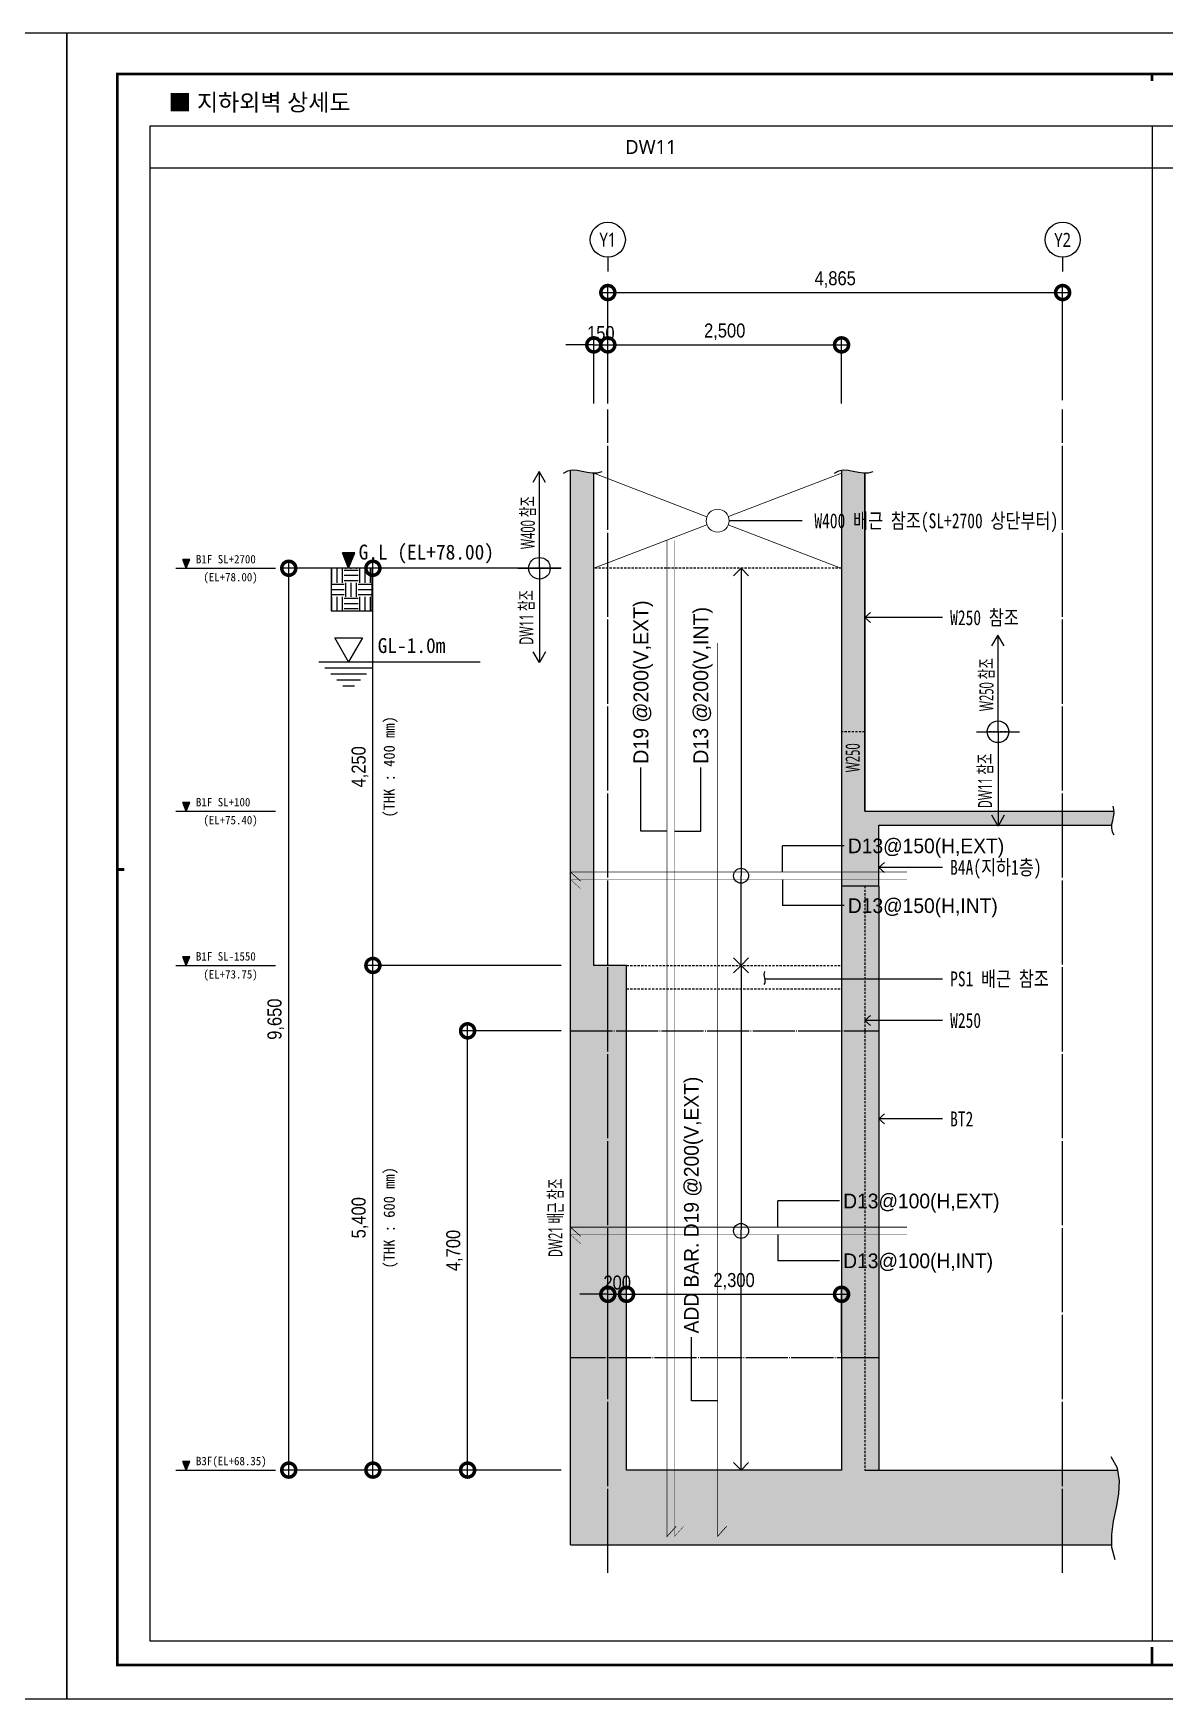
# Model space of a CAD drawing. Header units: millimetres. Extents: x 0 to 252030, y -124740 to 196020.
# Drawn here: x 226472 to 238573, y -71280 to -53460 of the extents above; entities that cross this region are included whole.
import ezdxf
from ezdxf.enums import TextEntityAlignment as Align

# ---------------------------------------------------------------- set-up
doc = ezdxf.new("R2010")
doc.units = ezdxf.units.MM
doc.header["$LTSCALE"] = 30
for name, pattern in [('CEN', [62, 60, -1, 0, -1]), ('CENTER', [32.5, 30, -1, 0.5, -1]), ('H', [1.3, 0.8, -0.5]), ('HIDDEN', [2, 1, -1])]:
    doc.linetypes.add(name, pattern=pattern)
doc.layers.get('DEFPOINTS').update_dxf_attribs({"color": 142})
for name, color, linetype in [('+S-구조단면', 2, 'Continuous'), ('0-SEC1', 3, 'Continuous'), ('0-TEXT', 3, 'Continuous'), ('0-지시선', 7, 'Continuous'), ('A-축열', 7, 'Continuous'), ('A0-TEXT', 3, 'Continuous'), ('CEN', 1, 'CEN'), ('S-CON', 2, 'Continuous'), ('S-EXT BAR', 3, 'Continuous'), ('S-INT BAR', 3, 'HIDDEN'), ('S-SYM', 5, 'Continuous'), ('S-배근 구간선', 31, 'CENTER'), ('S-철근', 3, 'Continuous'), ('TABLE-1', 3, 'Continuous'), ('TEX', 3, 'Continuous'), ('TEXT', 6, 'Continuous'), ('X-PLAN-B1F$0$A-DIM', 7, 'Continuous'), ('XR-FORM_(도룡동)$0$Sheet', 7, 'Continuous')]:
    doc.layers.add(name, color=color, linetype=linetype)
doc.styles.get("Standard").update_dxf_attribs({"font": 'malgun.ttf'})
doc.styles.add('X-PLAN-B1F$0$Gdim', font='Dotum.ttf', dxfattribs={"width": 0.9})
doc.styles.add('돋음체', font='DotumChe.ttf')
doc.styles.add('맑은 고딕', font='malgun.ttf')
doc.styles.add('맑은고딕', font='malgun.ttf')
doc.styles.add('스타일1', font='Gulim.ttf')
doc.dimstyles.new('X-PLAN-B1F$0$Gdim200', dxfattribs={"dimscale": 200, "dimtxt": 3, "dimasz": 6, "dimexe": 1.5, "dimexo": 2, "dimgap": 1, "dimtad": 1, "dimdec": 0, "dimzin": 0, "dimdsep": 46, "dimlunit": 6, "dimtxsty": 'X-PLAN-B1F$0$Gdim', "dimblk": 'X-PLAN-B1F$0$_DotSmall', "dimcen": 1.5, "dimdle": 1.5, "dimclrd": 1, "dimclre": 1, "dimclrt": 256, "dimazin": 0, "dimtfac": 1, "dimtdec": 0, "dimtix": 1, "dimtmove": 2, "dimatfit": 3, "dimldrblk": 'X-PLAN-B1F$0$_DotSmall', "dimfxl": 1.5, "dimtolj": 1, "dimtzin": 0, "dimlwd": -1, "dimlwe": -1, "dimarcsym": 0})
doc.dimstyles.new('배근범위', dxfattribs={"dimscale": 80, "dimtxt": 1e-06, "dimasz": 2, "dimexe": 0, "dimexo": 0, "dimgap": 0, "dimtad": 1, "dimdec": 0, "dimzin": 0, "dimdsep": 46, "dimlunit": 6, "dimtxsty": 'Standard', "dimblk": 'OPEN90', "dimcen": 0, "dimdle": 2, "dimclrd": 256, "dimclre": 256, "dimclrt": 256, "dimadec": 0, "dimazin": 0, "dimtfac": 1, "dimtdec": 0, "dimtix": 1, "dimtmove": 2, "dimatfit": 3, "dimldrblk": 'DIMDOT', "dimfxl": 1, "dimtolj": 1, "dimtzin": 0, "dimarcsym": 0})

# ---------------------------------------------------------------- blocks, each defined once
blk = doc.blocks.new('XR-FORM_(도룡동)$0$S')
at = {"layer": 'XR-FORM_(도룡동)$0$Sheet', "const_width": 100}
blk.add_lwpolyline([(1850, 57950), (82250, 57950), (82250, 1200), (1850, 1200)], close=True, dxfattribs=at)
at = {"layer": 'XR-FORM_(도룡동)$0$Sheet', "linetype": 'Continuous', "const_width": 100}
for points in [[(38745, 57950), (38745, 57700)], [(2100, 29575), (1850, 29575)], [(38745, 1846), (38745, 1200)]]:
    blk.add_lwpolyline(points, dxfattribs=at)
blk = doc.blocks.new('XR-FORM_(도룡동)', base_point=(101.33, -56114.51))
at = {"layer": 'DEFPOINTS'}
blk.add_lwpolyline([(0, 0), (420, 0), (420, 297), (0, 297)], close=True, dxfattribs=at)
at = {"xscale": 0.005, "yscale": 0.005, "zscale": 0.005}
blk.add_blockref('XR-FORM_(도룡동)$0$S', (-0.25, 0), dxfattribs=at)
blk = doc.blocks.new('X-PLAN-B1F$0$_DotSmall')
at = {"color": 0, "linetype": 'ByBlock', "const_width": 0.5}
blk.add_lwpolyline([(-0.0625, 0, 1), (0.0625, 0, 1)], format="xyb", close=True, dxfattribs=at)
blk = doc.blocks.new('*D1456')
at = {"layer": 'DEFPOINTS', "color": 0, "transparency": 16777216}
for p in [(230104, -63434), (232217, -63434), (232217, -68834)]:
    blk.add_point(p, dxfattribs=at)
at = {"layer": 'X-PLAN-B1F$0$A-DIM', "color": 1, "transparency": 16777216}
for p, q in [((232117, -63434), (230029, -63434)), ((230104, -68909), (230104, -63359)), ((232117, -68834), (230029, -68834))]:
    blk.add_line(p, q, dxfattribs=at)
at = {"layer": 'X-PLAN-B1F$0$A-DIM', "color": 1, "transparency": 16777216, "xscale": 300, "yscale": 300, "zscale": 300}
for p, rotation in [((230104, -63434), 90), ((230104, -68834), 270)]:
    blk.add_blockref('X-PLAN-B1F$0$_DotSmall', p, dxfattribs=dict(at, rotation=rotation))
at = {"layer": 'X-PLAN-B1F$0$A-DIM', "transparency": 16777216, "insert": (229965, -66134), "char_height": 150, "attachment_point": 5, "rotation": 90, "style": 'X-PLAN-B1F$0$Gdim'}
blk.add_mtext('\\A1;5,400', dxfattribs=at)
blk = doc.blocks.new('*D1457')
at = {"layer": 'DEFPOINTS', "color": 0, "transparency": 16777216}
for p in [(230104, -59184), (232217, -59184), (232217, -63434)]:
    blk.add_point(p, dxfattribs=at)
at = {"layer": 'X-PLAN-B1F$0$A-DIM', "color": 1, "transparency": 16777216}
for p, q in [((230104, -63509), (230104, -59109)), ((232117, -59184), (230029, -59184)), ((232117, -63434), (230029, -63434))]:
    blk.add_line(p, q, dxfattribs=at)
at = {"layer": 'X-PLAN-B1F$0$A-DIM', "color": 1, "transparency": 16777216, "xscale": 300, "yscale": 300, "zscale": 300}
for p, rotation in [((230104, -59184), 90), ((230104, -63434), 270)]:
    blk.add_blockref('X-PLAN-B1F$0$_DotSmall', p, dxfattribs=dict(at, rotation=rotation))
at = {"layer": 'X-PLAN-B1F$0$A-DIM', "transparency": 16777216, "insert": (229965, -61309), "char_height": 150, "attachment_point": 5, "rotation": 90, "style": 'X-PLAN-B1F$0$Gdim'}
blk.add_mtext('\\A1;4,250', dxfattribs=at)
blk = doc.blocks.new('SOIL LEVEL')
at = {"layer": 'S-SYM'}
for p, q in [((1567, 1135), (-629, 1135)), ((20, 750), (20, 1125)), ((161, 750), (161, 1125)), ((301, 750), (301, 1125)), ((723, 1078), (348, 1078)), ((723, 938), (348, 938)), ((395, 1125), (395, 1135)), ((536, 1125), (536, 1135)), ((676, 1125), (676, 1135)), ((770, 750), (770, 1125)), ((911, 750), (911, 1125)), ((1051, 750), (1051, 1125)), ((348, 703), (0, 703)), ((348, 563), (0, 563)), ((723, 797), (348, 797)), ((395, 375), (395, 750)), ((536, 375), (536, 750)), ((676, 375), (676, 750)), ((1098, 703), (723, 703)), ((1098, 563), (723, 563)), ((348, 422), (0, 422)), ((20, 0), (20, 375)), ((161, 0), (161, 375)), ((301, 0), (301, 375)), ((723, 328), (348, 328)), ((723, 188), (348, 188)), ((723, 47), (348, 47)), ((1098, 422), (723, 422)), ((770, 0), (770, 375)), ((911, 0), (911, 375)), ((1051, 0), (1051, 375))]:
    blk.add_line(p, q, dxfattribs=at)
blk.add_lwpolyline([(1098, 1135), (0, 1135), (0, 0), (1098, 0)], close=True, dxfattribs=at)
blk = doc.blocks.new('WATER LEVEL')
at = {"layer": 'S-SYM'}
for p, q in [((-800, 0), (800, 0)), ((-640, -160), (640, -160)), ((-480, -320), (480, -320)), ((-320, -480), (320, -480)), ((-160, -640), (160, -640))]:
    blk.add_line(p, q, dxfattribs=at)
blk.add_lwpolyline([(0, 0), (-370, 640), (370, 640), (0, 0)], dxfattribs=at)
blk = doc.blocks.new('*D1458')
at = {"layer": 'DEFPOINTS', "color": 0, "transparency": 16777216}
for p in [(231117, -64134), (232217, -64134), (232217, -68834)]:
    blk.add_point(p, dxfattribs=at)
at = {"layer": 'X-PLAN-B1F$0$A-DIM', "color": 1, "transparency": 16777216}
for p, q in [((232117, -64134), (231042, -64134)), ((231117, -68909), (231117, -64059)), ((232117, -68834), (231042, -68834))]:
    blk.add_line(p, q, dxfattribs=at)
at = {"layer": 'X-PLAN-B1F$0$A-DIM', "color": 1, "transparency": 16777216, "xscale": 300, "yscale": 300, "zscale": 300}
for p, rotation in [((231117, -64134), 90), ((231117, -68834), 270)]:
    blk.add_blockref('X-PLAN-B1F$0$_DotSmall', p, dxfattribs=dict(at, rotation=rotation))
at = {"layer": 'X-PLAN-B1F$0$A-DIM', "transparency": 16777216, "insert": (230977, -66484), "char_height": 150, "attachment_point": 5, "rotation": 90, "style": 'X-PLAN-B1F$0$Gdim'}
blk.add_mtext('\\A1;4,700', dxfattribs=at)
blk = doc.blocks.new('*D1459')
at = {"layer": 'DEFPOINTS', "color": 0, "transparency": 16777216}
for p in [(237482, -56234), (232617, -57484), (237482, -57484)]:
    blk.add_point(p, dxfattribs=at)
at = {"layer": 'X-PLAN-B1F$0$A-DIM', "color": 1, "transparency": 16777216}
for p, q in [((232542, -56234), (237557, -56234)), ((232617, -57384), (232617, -56159)), ((237482, -57384), (237482, -56159))]:
    blk.add_line(p, q, dxfattribs=at)
at = {"layer": 'X-PLAN-B1F$0$A-DIM', "color": 1, "transparency": 16777216, "xscale": 300, "yscale": 300, "zscale": 300, "rotation": 180}
blk.add_blockref('X-PLAN-B1F$0$_DotSmall', (232617, -56234), dxfattribs=at)
at = {"layer": 'X-PLAN-B1F$0$A-DIM', "color": 1, "transparency": 16777216, "xscale": 300, "yscale": 300, "zscale": 300}
blk.add_blockref('X-PLAN-B1F$0$_DotSmall', (237482, -56234), dxfattribs=at)
at = {"layer": 'X-PLAN-B1F$0$A-DIM', "transparency": 16777216, "insert": (235049, -56095), "char_height": 150, "attachment_point": 5, "style": 'X-PLAN-B1F$0$Gdim'}
blk.add_mtext('\\A1;4,865', dxfattribs=at)
blk = doc.blocks.new('*D1460')
at = {"layer": 'DEFPOINTS', "color": 0, "transparency": 16777216}
for p in [(235117, -66953), (232817, -67681), (235117, -67681)]:
    blk.add_point(p, dxfattribs=at)
at = {"layer": 'X-PLAN-B1F$0$A-DIM', "color": 1, "transparency": 16777216}
for p, q in [((232742, -66953), (235192, -66953)), ((232817, -67581), (232817, -66878)), ((235117, -67581), (235117, -66878))]:
    blk.add_line(p, q, dxfattribs=at)
at = {"layer": 'X-PLAN-B1F$0$A-DIM', "color": 1, "transparency": 16777216, "xscale": 300, "yscale": 300, "zscale": 300, "rotation": 180}
blk.add_blockref('X-PLAN-B1F$0$_DotSmall', (232817, -66953), dxfattribs=at)
at = {"layer": 'X-PLAN-B1F$0$A-DIM', "color": 1, "transparency": 16777216, "xscale": 300, "yscale": 300, "zscale": 300}
blk.add_blockref('X-PLAN-B1F$0$_DotSmall', (235117, -66953), dxfattribs=at)
at = {"layer": 'X-PLAN-B1F$0$A-DIM', "transparency": 16777216, "insert": (233967, -66814), "char_height": 150, "attachment_point": 5, "style": 'X-PLAN-B1F$0$Gdim'}
blk.add_mtext('\\A1;2,300', dxfattribs=at)
blk = doc.blocks.new('*D1461')
at = {"layer": 'DEFPOINTS', "color": 0, "transparency": 16777216}
for p in [(232817, -66953), (232617, -67681), (232817, -67681)]:
    blk.add_point(p, dxfattribs=at)
at = {"layer": 'X-PLAN-B1F$0$A-DIM', "color": 1, "transparency": 16777216}
for p, q in [((232617, -66953), (232317, -66953)), ((232617, -67581), (232617, -66878)), ((232617, -66953), (232817, -66953)), ((232817, -67581), (232817, -66878)), ((232817, -66953), (233117, -66953))]:
    blk.add_line(p, q, dxfattribs=at)
at = {"layer": 'X-PLAN-B1F$0$A-DIM', "color": 1, "transparency": 16777216, "xscale": 300, "yscale": 300, "zscale": 300}
blk.add_blockref('X-PLAN-B1F$0$_DotSmall', (232617, -66953), dxfattribs=at)
at = {"layer": 'X-PLAN-B1F$0$A-DIM', "color": 1, "transparency": 16777216, "xscale": 300, "yscale": 300, "zscale": 300, "rotation": 180}
blk.add_blockref('X-PLAN-B1F$0$_DotSmall', (232817, -66953), dxfattribs=at)
at = {"layer": 'X-PLAN-B1F$0$A-DIM', "transparency": 16777216, "insert": (232717, -66828), "char_height": 150, "attachment_point": 5, "style": 'X-PLAN-B1F$0$Gdim'}
blk.add_mtext('\\A1;200', dxfattribs=at)
blk = doc.blocks.new('_Open90')
at = {"color": 0, "linetype": 'ByBlock', "lineweight": -2}
for p, q in [((0, 0), (-1, 0)), ((-0.5, 0.5), (0, 0)), ((0, 0), (-0.5, -0.5))]:
    blk.add_line(p, q, dxfattribs=at)
blk = doc.blocks.new('*D1462')
at = {"layer": '0-지시선', "lineweight": -2, "transparency": 16777216}
for p in [(234042, -63594), (234042, -68674)]:
    blk.add_line(p, (234042, -66264), dxfattribs=at)
at = {"layer": 'DEFPOINTS', "color": 0, "transparency": 16777216}
for p in [(234042, -63434), (234042, -63434), (234042, -68834)]:
    blk.add_point(p, dxfattribs=at)
at = {"layer": '0-지시선', "lineweight": -2, "transparency": 16777216, "xscale": 160, "yscale": 160, "zscale": 160}
for p, rotation in [((234042, -63434), 90), ((234042, -68834), 270)]:
    blk.add_blockref('_Open90', p, dxfattribs=dict(at, rotation=rotation))
at = {"layer": '0-지시선', "transparency": 16777216, "insert": (234042, -66264), "char_height": 0.00008, "attachment_point": 5, "rotation": 90}
blk.add_mtext('\\A1;5,400', dxfattribs=at)
blk = doc.blocks.new('DIMDOT')
at = {"linetype": 'Continuous'}
for p, q in [((0, -2), (0, 2)), ((-2, 0), (2, 0))]:
    blk.add_line(p, q, dxfattribs=at)
for radius in [0.5, 0.25]:
    blk.add_circle((0, 0), radius, dxfattribs=at)
blk = doc.blocks.new('기본근 지시선')
at = {"layer": '0-지시선'}
blk.add_line((1650, 700), (0, 700), dxfattribs=at)
blk.add_lwpolyline([(0, 0), (0, 700)], dxfattribs=at)
blk.add_lwpolyline([(0, 0, 0, 96, 0), (0, 288, 0, 0, 0), (0, 264, 0, 0, 0)], format="xyseb", dxfattribs=at)
blk = doc.blocks.new('*D1463')
at = {"layer": '0-지시선', "lineweight": -2, "transparency": 16777216}
for p in [(234042, -59344), (234042, -63274)]:
    blk.add_line(p, (234042, -62474), dxfattribs=at)
at = {"layer": 'DEFPOINTS', "color": 0, "transparency": 16777216}
for p in [(234042, -59184), (234042, -59184), (234042, -63434)]:
    blk.add_point(p, dxfattribs=at)
at = {"layer": '0-지시선', "lineweight": -2, "transparency": 16777216, "xscale": 160, "yscale": 160, "zscale": 160}
for p, rotation in [((234042, -59184), 90), ((234042, -63434), 270)]:
    blk.add_blockref('_Open90', p, dxfattribs=dict(at, rotation=rotation))
at = {"layer": '0-지시선', "transparency": 16777216, "insert": (234042, -62474), "char_height": 0.00008, "attachment_point": 5, "rotation": 90}
blk.add_mtext('\\A1;4,250', dxfattribs=at)
blk = doc.blocks.new('기본근 지시선-2')
at = {"layer": '0-지시선'}
blk.add_lwpolyline([(0, 0), (700, 0), (700, 1700)], dxfattribs=at)
blk.add_lwpolyline([(0, 0, 0, 96, 0), (288, 0, 0, 0, 0), (264, 0, 0, 0, 0)], format="xyseb", dxfattribs=at)
blk = doc.blocks.new('*D1464')
at = {"layer": 'DEFPOINTS', "color": 0, "transparency": 16777216}
for p in [(235117, -56794), (232617, -57521), (235117, -57521)]:
    blk.add_point(p, dxfattribs=at)
at = {"layer": 'X-PLAN-B1F$0$A-DIM', "color": 1, "transparency": 16777216}
for p, q in [((232542, -56794), (235192, -56794)), ((232617, -57421), (232617, -56719)), ((235117, -57421), (235117, -56719))]:
    blk.add_line(p, q, dxfattribs=at)
at = {"layer": 'X-PLAN-B1F$0$A-DIM', "color": 1, "transparency": 16777216, "xscale": 300, "yscale": 300, "zscale": 300, "rotation": 180}
blk.add_blockref('X-PLAN-B1F$0$_DotSmall', (232617, -56794), dxfattribs=at)
at = {"layer": 'X-PLAN-B1F$0$A-DIM', "color": 1, "transparency": 16777216, "xscale": 300, "yscale": 300, "zscale": 300}
blk.add_blockref('X-PLAN-B1F$0$_DotSmall', (235117, -56794), dxfattribs=at)
at = {"layer": 'X-PLAN-B1F$0$A-DIM', "transparency": 16777216, "insert": (233867, -56654), "char_height": 150, "attachment_point": 5, "style": 'X-PLAN-B1F$0$Gdim'}
blk.add_mtext('\\A1;2,500', dxfattribs=at)
blk = doc.blocks.new('*D1465')
at = {"layer": 'DEFPOINTS', "color": 0, "transparency": 16777216}
for p in [(232617, -56794), (232467, -57521), (232617, -57521)]:
    blk.add_point(p, dxfattribs=at)
at = {"layer": 'X-PLAN-B1F$0$A-DIM', "color": 1, "transparency": 16777216}
for p, q in [((232467, -56794), (232167, -56794)), ((232467, -57421), (232467, -56719)), ((232467, -56794), (232617, -56794)), ((232617, -57421), (232617, -56719)), ((232617, -56794), (232917, -56794))]:
    blk.add_line(p, q, dxfattribs=at)
at = {"layer": 'X-PLAN-B1F$0$A-DIM', "color": 1, "transparency": 16777216, "xscale": 300, "yscale": 300, "zscale": 300}
blk.add_blockref('X-PLAN-B1F$0$_DotSmall', (232467, -56794), dxfattribs=at)
at = {"layer": 'X-PLAN-B1F$0$A-DIM', "color": 1, "transparency": 16777216, "xscale": 300, "yscale": 300, "zscale": 300, "rotation": 180}
blk.add_blockref('X-PLAN-B1F$0$_DotSmall', (232617, -56794), dxfattribs=at)
at = {"layer": 'X-PLAN-B1F$0$A-DIM', "transparency": 16777216, "insert": (232542, -56669), "char_height": 150, "attachment_point": 5, "style": 'X-PLAN-B1F$0$Gdim'}
blk.add_mtext('\\A1;150', dxfattribs=at)
blk = doc.blocks.new('*D1466')
at = {"layer": 'DEFPOINTS', "color": 0, "transparency": 16777216}
for p in [(229204, -59184), (232217, -59184), (232217, -68834)]:
    blk.add_point(p, dxfattribs=at)
at = {"layer": 'X-PLAN-B1F$0$A-DIM', "color": 1, "transparency": 16777216}
for p, q in [((229204, -68909), (229204, -59109)), ((232117, -59184), (229129, -59184)), ((232117, -68834), (229129, -68834))]:
    blk.add_line(p, q, dxfattribs=at)
at = {"layer": 'X-PLAN-B1F$0$A-DIM', "color": 1, "transparency": 16777216, "xscale": 300, "yscale": 300, "zscale": 300}
for p, rotation in [((229204, -59184), 90), ((229204, -68834), 270)]:
    blk.add_blockref('X-PLAN-B1F$0$_DotSmall', p, dxfattribs=dict(at, rotation=rotation))
at = {"layer": 'X-PLAN-B1F$0$A-DIM', "transparency": 16777216, "insert": (229065, -64009), "char_height": 150, "attachment_point": 5, "rotation": 90, "style": 'X-PLAN-B1F$0$Gdim'}
blk.add_mtext('\\A1;9,650', dxfattribs=at)

msp = doc.modelspace()

# ---------------------------------------------------------------- hatches: boundary and pattern name
at = {"layer": '0-지시선'}
for points in [[(228107.22698, -59184.42371), (228070.283, -59090.79065), (228144.17097, -59090.79065)], [(229844.54728, -59184.42371), (229778.86909, -59017.96494), (229910.22548, -59017.96494)], [(228107.22698, -61784.42371), (228070.283, -61690.79065), (228144.17097, -61690.79065)], [(228107.22698, -63434.42371), (228070.283, -63340.79065), (228144.17097, -63340.79065)], [(228107.22698, -68834.42371), (228070.283, -68740.79065), (228144.17097, -68740.79065)]]:
    msp.add_hatch(color=256, dxfattribs=at).paths.add_polyline_path(points)
at = {"layer": 'S-CON', "lineweight": -2}
h = msp.add_hatch(color=251, dxfattribs=at)
h.dxf.hatch_style = 1
h.paths.add_polyline_path([(232216.89245, -58137.80446), (232234.63641, -58134.70833), (232287.50143, -58137.68403), (232341.89245, -58147.35234), (232396.63227, -58158.67744), (232450.54369, -58166.62354), (232466.89245, -58166.47592), (232466.89245, -59184.42371), (232466.89245, -63434.42371), (232816.89245, -63434.42371), (232816.89245, -63684.42371), (232816.89245, -68834.42371), (235116.89245, -68834.42371), (235116.89245, -63684.42371), (235116.89245, -63434.42371), (235116.89245, -59184.42371), (235116.89245, -58137.80446), (235134.63641, -58134.70833), (235187.50143, -58137.68403), (235241.89245, -58147.35234), (235296.63227, -58158.67744), (235350.54369, -58166.62354), (235366.89245, -58166.47592), (235366.89245, -61784.42371), (238027.89573, -61784.42371), (238028.06963, -61803.68257), (238022.11005, -61844.11613), (238013.61622, -61885.171), (238006.365, -61925.96426), (238005.88883, -61934.42371), (235516.89245, -61934.42371), (235516.89245, -62584.42371), (235516.89245, -68834.42371), (238071.63808, -68834.42371), (238091.52706, -68948.4076), (238083.59186, -69089.38099), (238057.80971, -69234.42371), (238027.60943, -69380.39657), (238006.41983, -69524.16035), (238007.41548, -69634.42371), (232216.89245, -69634.42371)])

# ---------------------------------------------------------------- linework, layer by layer
at = {"layer": '+S-구조단면', "lineweight": -2}
msp.add_line((231884.40474, -59184.42371), (230658.60716, -59184.42371), dxfattribs=at)
at = {"layer": '0-지시선', "lineweight": 0}
for p, q in [((232466.89245, -58166.47592), (233677.2415, -58632.69962)), ((233906.11685, -58631.57265), (235116.89245, -58166.47592)), ((232466.89245, -59184.42371), (233677.66805, -58719.32697)), ((233905.59541, -58720.66103), (235109.5555, -59184.42371))]:
    msp.add_line(p, q, dxfattribs=at)
at = {"layer": '0-지시선'}
for p, q in [((234695.26594, -58675.44981), (233910.58581, -58675.44981)), ((228144.17097, -59090.79065), (228070.283, -59090.79065)), ((228107.22698, -59184.42371), (228070.283, -59090.79065)), ((228107.22698, -59184.42371), (228144.17097, -59090.79065)), ((229910.22548, -59017.96494), (229778.86909, -59017.96494)), ((229844.54728, -59184.42371), (229778.86909, -59017.96494)), ((229844.54728, -59184.42371), (229910.22548, -59017.96494)), ((227994.72698, -59184.42371), (229063.47698, -59184.42371)), ((236195.60262, -59712.34786), (235366.89245, -59712.34786)), ((227994.72698, -61784.42371), (229063.47698, -61784.42371)), ((228144.17097, -61690.79065), (228070.283, -61690.79065)), ((228107.22698, -61784.42371), (228070.283, -61690.79065)), ((228107.22698, -61784.42371), (228144.17097, -61690.79065)), ((236195.60262, -62384.42371), (235516.89245, -62384.42371)), ((227994.72698, -63434.42371), (229063.47698, -63434.42371)), ((228144.17097, -63340.79065), (228070.283, -63340.79065)), ((228107.22698, -63434.42371), (228070.283, -63340.79065)), ((228107.22698, -63434.42371), (228144.17097, -63340.79065)), ((234295.39135, -63577.61218), (236195.60262, -63577.61218)), ((236195.60262, -64022.01715), (235366.89245, -64022.01715)), ((236195.60262, -65076.72684), (235516.89245, -65076.72684)), ((228144.17097, -68740.79065), (228070.283, -68740.79065)), ((228107.22698, -68834.42371), (228070.283, -68740.79065)), ((228107.22698, -68834.42371), (228144.17097, -68740.79065)), ((227994.72698, -68834.42371), (229063.47698, -68834.42371))]:
    msp.add_line(p, q, dxfattribs=at)
for points in [[(235426.90137, -59658.97671), (235366.89245, -59712.34786), (235426.90137, -59765.719)], [(235576.90137, -62331.05257), (235516.89245, -62384.42371), (235576.90137, -62437.79485)], [(234292.15223, -63498.78699), (234287.51246, -63515.02799), (234287.35623, -63532.32993), (234290.00493, -63550.30041), (234293.77997, -63568.54701), (234297.00273, -63586.67735), (234297.99463, -63604.29903), (234295.07707, -63621.01963), (234286.57143, -63636.44677)], [(235426.90137, -63968.646), (235366.89245, -64022.01715), (235426.90137, -64075.38829)], [(235576.90137, -65023.3557), (235516.89245, -65076.72684), (235576.90137, -65130.09798)]]:
    msp.add_lwpolyline(points, dxfattribs=at)
at = {"layer": '0-지시선', "lineweight": 0}
msp.add_circle((233791.89245, -58675.44981), 122.36183, dxfattribs=at)
at = {"layer": '0-지시선'}
for centre in [(234041.89245, -62474.42385), (234041.89245, -66274.42385)]:
    msp.add_circle(centre, 80, dxfattribs=at)
at = {"layer": 'A-축열'}
for p, q in [((232616.89245, -55856.9739), (232616.89245, -56006.9739)), ((237481.89245, -55856.9739), (237481.89245, -56006.9739))]:
    msp.add_line(p, q, dxfattribs=at)
for centre in [(232616.89245, -55669.4739), (237481.89245, -55669.4739)]:
    msp.add_circle(centre, 187.5, dxfattribs=at)
at = {"layer": 'CEN', "color": 1, "ltscale": 0.5}
for p, q in [((232616.89245, -69934.42371), (232616.89245, -57484.42371)), ((237481.89245, -69934.42371), (237481.89245, -57484.42371))]:
    msp.add_line(p, q, dxfattribs=at)
at = {"layer": 'S-CON', "color": 4, "linetype": 'Continuous', "lineweight": -2}
for p, q in [((231884.40474, -59184.42371), (231884.40474, -58150.28438)), ((232216.89245, -69634.42371), (232216.89245, -58139.54936)), ((235366.89245, -61784.42371), (235366.89245, -58166.47592)), ((235366.89245, -58166.47592), (235366.89245, -61784.42371)), ((231652.98566, -59184.42371), (232115.82383, -59184.42371)), ((231884.40474, -59184.42371), (231884.40474, -60193.71721)), ((236790.64082, -60933.98115), (236790.64082, -59899.84182)), ((236559.22173, -60933.98115), (237022.0599, -60933.98115)), ((236790.64082, -60933.98115), (236790.64082, -61943.27465)), ((235366.89245, -61784.42371), (238027.89573, -61784.42371)), ((235516.89245, -61934.42371), (238005.88883, -61934.42371)), ((235516.89245, -62584.42371), (235516.89245, -61934.42371)), ((235516.89245, -62584.42371), (235116.89245, -62584.42371)), ((235516.89245, -62584.42371), (235516.89245, -68834.42371)), ((235366.89245, -68834.42371), (238071.63808, -68834.42371)), ((232216.89245, -69634.42371), (238007.41548, -69634.42371))]:
    msp.add_line(p, q, dxfattribs=at)
at = {"layer": 'S-CON', "color": 4, "linetype": 'H', "lineweight": -2}
for p, q in [((235116.89245, -59184.42371), (232466.89245, -59184.42371)), ((235366.89245, -60933.98115), (235116.89245, -60933.98115)), ((236915.64082, -60933.98115), (236665.64082, -60933.98115)), ((235366.89245, -62584.42371), (235366.89245, -68834.42371)), ((232816.89245, -63434.42371), (235116.89245, -63434.42371)), ((232816.89245, -63684.42371), (235116.89245, -63684.42371))]:
    msp.add_line(p, q, dxfattribs=at)
at = {"layer": 'S-CON', "color": 4, "linetype": 'Continuous', "lineweight": -2}
for points in [[(231951.47334, -58265.25911), (231883.8975, -58149.41482), (231816.32166, -58265.25911)], [(232551.17253, -58152.23554), (232502.44951, -58166.15484), (232450.54369, -58166.62354), (232396.63227, -58158.67744), (232341.89245, -58147.35234), (232287.50143, -58137.68403), (232234.63641, -58134.70833), (232184.47459, -58143.46104), (232138.19317, -58168.97795)], [(235116.89245, -58137.80446), (235116.89245, -68834.42371), (232816.89245, -68834.42371), (232816.89245, -63434.42371), (232466.89245, -63434.42371), (232466.89245, -58166.47592)], [(235451.17253, -58152.23554), (235402.44951, -58166.15484), (235350.54369, -58166.62354), (235296.63227, -58158.67744), (235241.89245, -58147.35234), (235187.50143, -58137.68403), (235134.63641, -58134.70833), (235084.47459, -58143.46104), (235038.19317, -58168.97795)], [(236857.70941, -60014.81655), (236790.13357, -59898.97226), (236722.55773, -60014.81655)], [(231951.98054, -60077.87299), (231884.40471, -60193.71728), (231816.82887, -60077.87299)], [(236858.21662, -61827.43042), (236790.64078, -61943.27472), (236723.06494, -61827.43042)], [(238017.27863, -61728.21094), (238027.7181, -61764.7532), (238028.06963, -61803.68257), (238022.11005, -61844.11613), (238013.61622, -61885.171), (238006.365, -61925.96426), (238004.13322, -61965.61303), (238010.69775, -62003.23439), (238029.83543, -62037.94546)], [(238044.78784, -69792.50392), (238007.66969, -69662.57587), (238006.41983, -69524.16035), (238027.60943, -69380.39657), (238057.80971, -69234.42371), (238083.59186, -69089.38099), (238091.52706, -68948.4076), (238068.18652, -68814.64275), (238000.14142, -68691.22564)]]:
    msp.add_lwpolyline(points, dxfattribs=at)
for centre in [(231884.40474, -59184.42371), (236790.64082, -60933.98115)]:
    msp.add_circle(centre, 115.94552, dxfattribs=at)
at = {"layer": 'S-EXT BAR', "color": 6, "const_width": 8}
for points in [[(233250.59546, -58884.42371), (233250.59546, -69544.42371), (233349.08667, -69433.71349)], [(233790.59545, -59984.42371), (233790.59545, -69544.42371), (233889.08666, -69433.71349)], [(235816.89245, -62434.42371), (232216.89245, -62434.42371), (232327.60267, -62532.91492)], [(235816.89245, -66234.42371), (232216.89245, -66234.42371), (232327.60267, -66332.91492)]]:
    msp.add_lwpolyline(points, dxfattribs=at)
at = {"layer": 'S-INT BAR', "color": 6, "lineweight": -2, "const_width": 4}
for points in [[(233330.59546, -58884.42371), (233330.59546, -69544.42371), (233429.08667, -69433.71349)], [(235816.89245, -62514.42371), (232216.89245, -62514.42371), (232327.60267, -62612.91492)], [(235816.89245, -66314.42371), (232216.89245, -66314.42371), (232327.60267, -66412.91492)]]:
    msp.add_lwpolyline(points, dxfattribs=at)
at = {"layer": 'S-SYM'}
msp.add_line((230164.54728, -60184.42371), (231249.80459, -60184.42371), dxfattribs=at)
at = {"layer": 'S-배근 구간선', "ltscale": 0.5}
for p, q in [((232216.89245, -64134.42371), (235516.89245, -64134.42371)), ((235516.89245, -67634.42371), (232216.89245, -67634.42371))]:
    msp.add_line(p, q, dxfattribs=at)
at = {"layer": 'S-철근'}
msp.add_line((238438.50014, -54454.4916), (238438.50014, -70660.50857), dxfattribs=at)
at = {"layer": 'TABLE-1'}
msp.add_line((227717.25014, -54899.54141), (249159.75014, -54899.54141), dxfattribs=at)
msp.add_lwpolyline([(227717.25014, -70660.50857), (249159.75014, -70660.50857), (249159.75014, -54454.4916), (227717.25014, -54454.4916)], close=True, dxfattribs=at)

# ---------------------------------------------------------------- block references
at = {"layer": '0-SEC1', "xscale": 60, "yscale": 60, "zscale": 60}
for p in [(207710.02429, -3438150.57868), (232910.02429, -3438150.57868)]:
    msp.add_blockref('XR-FORM_(도룡동)', p, dxfattribs=at)
at = {"layer": '0-지시선', "linetype": 'Continuous', "lineweight": -2, "yscale": 0.4, "zscale": 0.4}
for p, xscale in [((233250.59708, -61996.52853), -0.4), ((233330.59411, -61996.52853), 0.4), ((233790.59707, -68091.47123), -0.4)]:
    msp.add_blockref('기본근 지시선-2', p, dxfattribs=dict(at, xscale=xscale))
at = {"layer": '0-지시선', "xscale": 0.4, "yscale": 0.4, "zscale": 0.4}
for p in [(234484.39499, -62434.42425), (234434.39499, -66234.42425)]:
    msp.add_blockref('기본근 지시선', p, dxfattribs=at)
at = {"layer": '0-지시선', "xscale": -0.4, "yscale": 0.4, "zscale": 0.4, "rotation": 180}
for p in [(234484.39499, -62514.4229), (234434.39499, -66314.4229)]:
    msp.add_blockref('기본근 지시선', p, dxfattribs=at)
at = {"layer": 'S-SYM', "xscale": 0.4, "yscale": 0.4, "zscale": 0.4}
for name, p in [('SOIL LEVEL', (229657.09389, -59638.53102)), ('WATER LEVEL', (229844.54728, -60184.42371))]:
    msp.add_blockref(name, p, dxfattribs=at)

# ---------------------------------------------------------------- texts
at = {"layer": '+S-구조단면', "lineweight": -2, "style": '맑은고딕', "width": 0.6}
msp.add_text('W250', height=150, rotation=89.999999998, dxfattribs=at).set_placement((235236.62833, -61212.03932), align=Align.MIDDLE_CENTER)
at = {"layer": '0-TEXT', "color": 4, "style": '돋음체', "width": 0.8}
for s, p in [(' W400 배근 참조(SL+2700 상단부터)', (234743.7643, -58676.15538)), (' W250 참조', (236195.60262, -59712.34786)), (' B4A(지하1층)', (236195.60262, -62384.42371)), (' PS1 배근 참조', (236195.60262, -63577.61218)), (' W250', (236195.60262, -64022.01715)), (' BT2', (236195.60262, -65076.72684))]:
    msp.add_text(s, height=160, dxfattribs=at).set_placement(p, align=Align.MIDDLE_LEFT)
at = {"layer": '0-TEXT', "color": 2, "style": '돋음체'}
msp.add_text('G.L (EL+78.00)', height=160, dxfattribs=at).set_placement((229951.48037, -59091.04153))
at = {"layer": '0-TEXT', "style": '돋음체'}
for s, height, p in [('B1F SL+2700', 90, (228211.44292, -59131.89623)), ('(EL+78.00)', 90, (228290.35037, -59324.00547)), ('GL-1.0m', 160, (230155.48007, -60091.04153)), ('B1F SL+100', 90, (228211.44292, -61731.89623)), ('(EL+75.40)', 90, (228290.35037, -61924.00547)), ('B1F SL-1550', 90, (228211.44292, -63381.89623)), ('(EL+73.75)', 90, (228290.35037, -63574.00547)), ('B3F(EL+68.35)', 90, (228211.44292, -68781.89623))]:
    msp.add_text(s, height=height, dxfattribs=at).set_placement(p)
at = {"layer": '0-TEXT', "linetype": 'Continuous', "style": '스타일1'}
for s, height, p in [('D19 @200(V,EXT)', 160, (232970.59762, -61276.52853)), ('D13 @200(V,INT)', 160, (233610.59357, -61276.52853)), ('ADD BAR. D19 @200(V,EXT)', 157.248, (233510.59761, -67371.47123))]:
    msp.add_text(s, height=height, rotation=90, dxfattribs=at).set_placement(p, align=Align.MIDDLE_LEFT)
at = {"layer": '0-TEXT', "color": 1, "linetype": 'Continuous', "style": '돋음체'}
for s, p in [('(THK : 400 mm)', (230287.19168, -61309.42371)), ('(THK : 600 mm)', (230287.19168, -66134.42371))]:
    msp.add_text(s, height=120, rotation=90, dxfattribs=at).set_placement(p, align=Align.MIDDLE)
at = {"layer": '0-TEXT', "linetype": 'Continuous', "style": '스타일1'}
for s, p in [('D13@150(H,EXT)', (235184.39499, -62154.42371)), ('D13@150(H,INT)', (235184.39499, -62794.42236)), ('D13@100(H,EXT)', (235134.39499, -65954.42371)), ('D13@100(H,INT)', (235134.39499, -66594.42236))]:
    msp.add_text(s, height=157.248, dxfattribs=at).set_placement(p, align=Align.MIDDLE_LEFT)
at = {"layer": 'A0-TEXT', "color": 3, "style": '맑은 고딕', "width": 0.8}
for s, p in [('Y1', (232616.89245, -55669.4739)), ('Y2', (237481.89245, -55669.4739))]:
    msp.add_text(s, height=150, dxfattribs=at).set_placement(p, align=Align.MIDDLE)
at = {"layer": 'S-CON', "color": 4, "linetype": 'Continuous', "lineweight": -2, "style": '맑은고딕', "width": 0.6}
for s, p in [('W400 참조', (231760.96603, -58695.8031)), ('DW11 참조', (231745.97039, -59709.42371)), (' W250 참조', (236667.2021, -60445.36054)), ('DW11 참조', (236652.20646, -61458.98115)), ('DW21 배근 참조', (232056.82203, -66134.42371))]:
    msp.add_text(s, height=150, rotation=90.000000002, dxfattribs=at).set_placement(p, align=Align.MIDDLE_CENTER)
at = {"layer": 'TEX', "style": '맑은 고딕'}
msp.add_text('DW11', height=150, dxfattribs=at).set_placement((233077.87514, -54677.0165), align=Align.MIDDLE_CENTER)
at = {"layer": 'TEXT', "style": '맑은 고딕'}
msp.add_text('■ 지하외벽 상세도', height=180, dxfattribs=at).set_placement((227916.07557, -54199.02203), align=Align.MIDDLE_LEFT)

# ---------------------------------------------------------------- dimensions: what is measured, and where the dimension line sits
at = {"layer": '0-지시선'}
for base, p1, p2, picture, middle in [((234041.89245, -59184.42371), (234041.89245, -63434.42371), (234041.89245, -59184.42371), '*D1463', (234041.89245, -62474.42385)), ((234041.89245, -63434.42371), (234041.89245, -68834.42371), (234041.89245, -63434.42371), '*D1462', (234041.89245, -66264.42358))]:
    dim = msp.add_linear_dim(base=base, p1=p1, p2=p2, angle=270, dimstyle='배근범위', override={"dimblk": 'Open90'}, dxfattribs=at)
    dim.commit()
    dim.dimension.update_dxf_attribs({"geometry": picture, "text_midpoint": middle, "dimtype": 160})
at = {"layer": 'X-PLAN-B1F$0$A-DIM'}
for base, p1, p2, picture, middle in [((237481.89245, -56234.22578), (232616.89245, -57484.42371), (237481.89245, -57484.42371), '*D1459', (235049.39245, -56094.67354)), ((232616.89245, -56793.86467), (232466.89245, -57521.31449), (232616.89245, -57521.31449), '*D1465', (232541.89245, -56668.76291)), ((235116.89245, -56793.86467), (232616.89245, -57521.31449), (235116.89245, -57521.31449), '*D1464', (233866.89245, -56654.31244)), ((232816.89245, -66953.43497), (232616.89245, -67680.88479), (232816.89245, -67680.88479), '*D1461', (232716.89245, -66828.33321)), ((235116.89245, -66953.43497), (232816.89245, -67680.88479), (235116.89245, -67680.88479), '*D1460', (233966.89245, -66813.88273))]:
    dim = msp.add_linear_dim(base=base, p1=p1, p2=p2, dimstyle='X-PLAN-B1F$0$Gdim200', override={"dimscale": 50, "dimtxsty": 'X-PLAN-B1F$0$Gdim', "dimblk": 'X-PLAN-B1F$0$_DotSmall'}, dxfattribs=at)
    dim.commit()
    dim.dimension.update_dxf_attribs({"geometry": picture, "text_midpoint": middle})
for base, p1, p2, picture, middle in [((229204.39245, -59184.42371), (232216.89245, -68834.42371), (232216.89245, -59184.42371), '*D1466', (229064.84021, -64009.42371)), ((230104.39245, -59184.42371), (232216.89245, -63434.42371), (232216.89245, -59184.42371), '*D1457', (229964.84021, -61309.42371)), ((230104.39245, -63434.42371), (232216.89245, -68834.42371), (232216.89245, -63434.42371), '*D1456', (229964.84021, -66134.42371)), ((231116.89245, -64134.42371), (232216.89245, -68834.42371), (232216.89245, -64134.42371), '*D1458', (230977.34021, -66484.42371))]:
    dim = msp.add_linear_dim(base=base, p1=p1, p2=p2, angle=90, dimstyle='X-PLAN-B1F$0$Gdim200', override={"dimscale": 50, "dimblk": 'X-PLAN-B1F$0$_DotSmall'}, dxfattribs=at)
    dim.commit()
    dim.dimension.update_dxf_attribs({"geometry": picture, "text_midpoint": middle})

doc.saveas('drawing.dxf')
